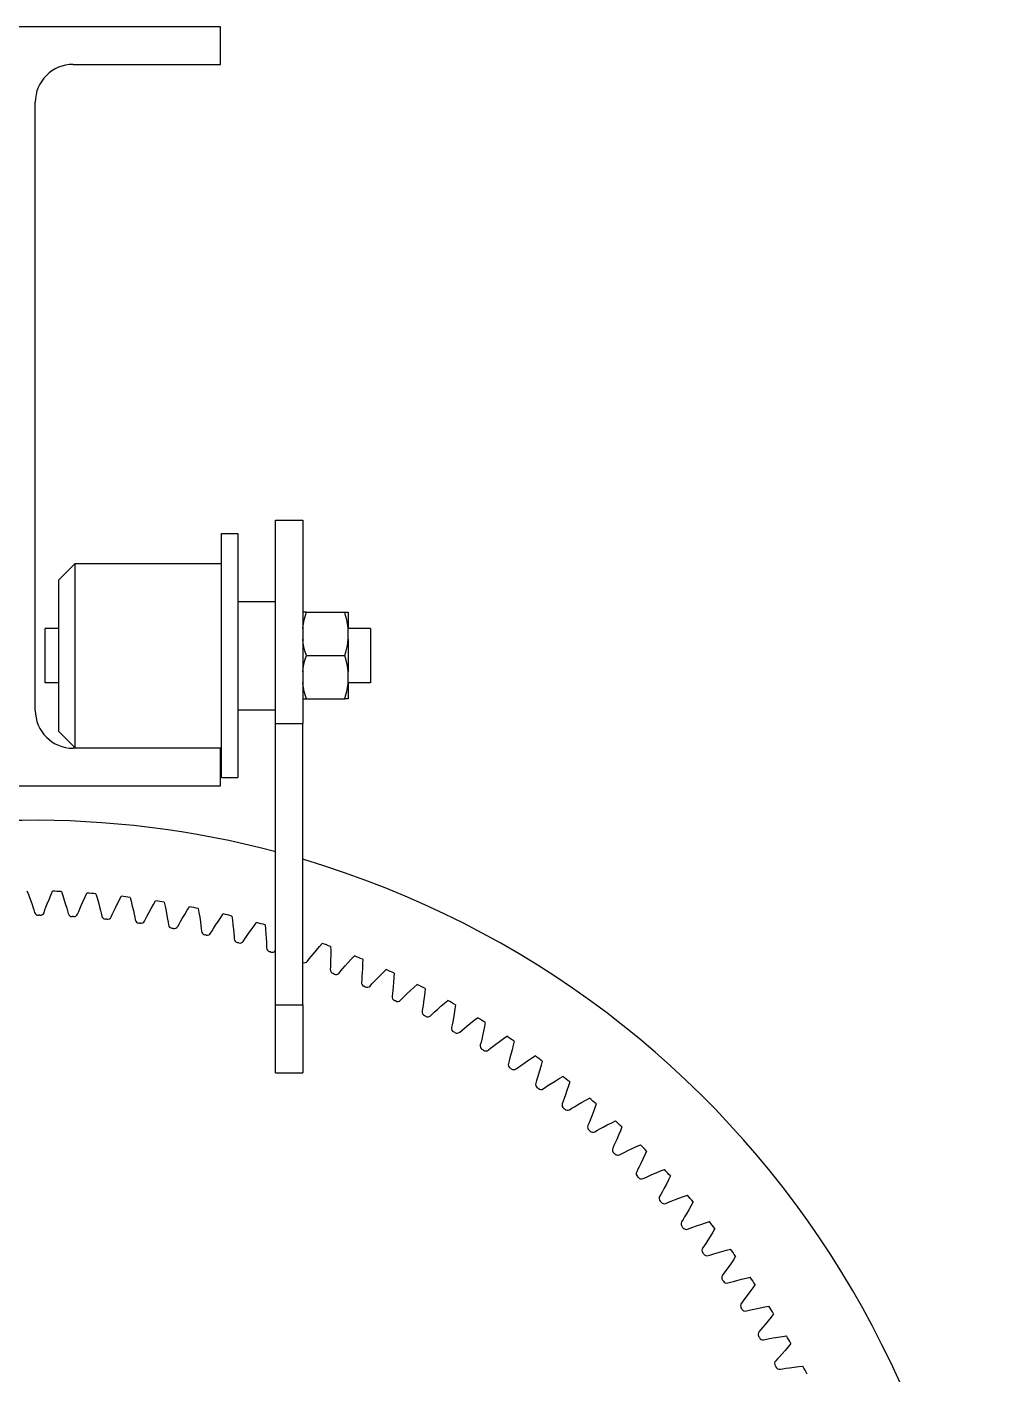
# Model space of a CAD drawing. Extents: x -2061 to 933, y -1034 to 399.
# Drawn here: x -1887.4 to -1711.2, y -786.5 to -537.9 of the extents above; entities that cross this region are included whole.
import ezdxf

# ---------------------------------------------------------------- set-up
doc = ezdxf.new("R2010")
doc.units = 0
doc.layers.get('0').update_dxf_attribs({"linetype": 'CONTINUOUS'})

msp = doc.modelspace()

# ---------------------------------------------------------------- linework, layer by layer
at = {"color": 1}
for p, q in [((-1851.685938, -537.908262), (-1924.685938, -537.908262)), ((-1851.685938, -544.808262), (-1851.685938, -537.908262)), ((-1878.835938, -544.808262), (-1851.685938, -544.808262)), ((-1885.835938, -664.008262), (-1885.835938, -551.808262)), ((-1841.490409, -666.407862), (-1841.490409, -628.907862)), ((-1841.490409, -628.907862), (-1836.490409, -628.907862)), ((-1836.490409, -628.907862), (-1836.490409, -666.407862)), ((-1851.490409, -676.407862), (-1851.490409, -631.407862)), ((-1851.490409, -631.407862), (-1848.490409, -631.407862)), ((-1848.490409, -631.407862), (-1848.490409, -676.407862)), ((-1878.490409, -636.907862), (-1881.490409, -639.907862)), ((-1878.490409, -670.907862), (-1878.490409, -636.907862)), ((-1878.490409, -636.907862), (-1851.490409, -636.907862)), ((-1881.490409, -667.907862), (-1881.490409, -639.907862)), ((-1848.490409, -643.907862), (-1841.490409, -643.907862)), ((-1835.822059, -645.908121), (-1836.490409, -645.907862)), ((-1836.005229, -646.490852), (-1835.822059, -645.908121)), ((-1835.822059, -645.907862), (-1828.758759, -645.907862)), ((-1828.758759, -645.908121), (-1828.090409, -645.907862)), ((-1828.575589, -646.490852), (-1828.758759, -645.908121)), ((-1828.090409, -645.907862), (-1828.090409, -648.92562)), ((-1836.490411, -648.925633), (-1836.474068, -648.763993)), ((-1836.474068, -648.763993), (-1836.373663, -648.051454)), ((-1836.373663, -648.051454), (-1836.220352, -647.300352)), ((-1836.220352, -647.300352), (-1836.005229, -646.490852)), ((-1828.360466, -647.300352), (-1828.575589, -646.490852)), ((-1828.207155, -648.051454), (-1828.360466, -647.300352)), ((-1828.10675, -648.763993), (-1828.207155, -648.051454)), ((-1828.090407, -648.925633), (-1828.10675, -648.763993)), ((-1883.999933, -658.907862), (-1883.999933, -648.907862)), ((-1881.490409, -648.907862), (-1883.999933, -648.907862)), ((-1836.412682, -651.523285), (-1836.490411, -650.890093)), ((-1828.168137, -651.523285), (-1828.090407, -650.890093)), ((-1828.090409, -650.890089), (-1828.090409, -648.925636)), ((-1828.090409, -650.890105), (-1828.090409, -656.92562)), ((-1823.999933, -648.907862), (-1828.090407, -648.907862)), ((-1823.999933, -648.907862), (-1823.999933, -658.907862)), ((-1836.277835, -652.259706), (-1836.412682, -651.523285)), ((-1836.084425, -653.047019), (-1836.277835, -652.259706)), ((-1835.822059, -653.907324), (-1836.084425, -653.047019)), ((-1828.758759, -653.907324), (-1828.496393, -653.047019)), ((-1828.496393, -653.047019), (-1828.302983, -652.259706)), ((-1828.302983, -652.259706), (-1828.168137, -651.523285)), ((-1836.412682, -656.292439), (-1836.277835, -655.556018)), ((-1836.277835, -655.556018), (-1836.084425, -654.768706)), ((-1836.084425, -654.768706), (-1835.822059, -653.9084)), ((-1835.822059, -653.9084), (-1835.822059, -653.907324)), ((-1835.822059, -653.907862), (-1828.758759, -653.907862)), ((-1828.758759, -653.9084), (-1828.758759, -653.907324)), ((-1828.496393, -654.768706), (-1828.758759, -653.9084)), ((-1828.302983, -655.556018), (-1828.496393, -654.768706)), ((-1828.168137, -656.292439), (-1828.302983, -655.556018)), ((-1836.490411, -656.925631), (-1836.412682, -656.292439)), ((-1828.090407, -656.925631), (-1828.168137, -656.292439)), ((-1828.090409, -658.890089), (-1828.090409, -656.925636)), ((-1881.490409, -658.907862), (-1883.999933, -658.907862)), ((-1836.474068, -659.051728), (-1836.490411, -658.890092)), ((-1836.373663, -659.764273), (-1836.474068, -659.051728)), ((-1836.220352, -660.515373), (-1836.373663, -659.764273)), ((-1836.005229, -661.324873), (-1836.220352, -660.515373)), ((-1828.575589, -661.324873), (-1828.360466, -660.515373)), ((-1828.360466, -660.515373), (-1828.207155, -659.764273)), ((-1828.207155, -659.764273), (-1828.10675, -659.051728)), ((-1828.10675, -659.051728), (-1828.090407, -658.890092)), ((-1828.090409, -658.890105), (-1828.090409, -661.907862)), ((-1823.999933, -658.907862), (-1828.090409, -658.907862)), ((-1836.490409, -661.907862), (-1835.822059, -661.907603)), ((-1835.822059, -661.907603), (-1836.005229, -661.324873)), ((-1835.822059, -661.907862), (-1828.758759, -661.907862)), ((-1835.822059, -661.907862), (-1828.758759, -661.907862)), ((-1835.822059, -661.907862), (-1828.758759, -661.907862)), ((-1835.822059, -661.907862), (-1828.758759, -661.907862)), ((-1828.758759, -661.907603), (-1828.575589, -661.324873)), ((-1828.090409, -661.907862), (-1828.758759, -661.907603)), ((-1848.490409, -663.907862), (-1841.490409, -663.907862)), ((-1878.490409, -670.907862), (-1881.490409, -667.907862)), ((-1841.490409, -718.369387), (-1841.490409, -666.407862)), ((-1841.490409, -666.407862), (-1836.490409, -666.407862)), ((-1836.490409, -718.369387), (-1836.490409, -666.407862)), ((-1851.685938, -671.008262), (-1878.835938, -671.008262)), ((-1878.490409, -670.907862), (-1851.490409, -670.907862)), ((-1851.685938, -677.908262), (-1851.685938, -671.008262)), ((-1924.685938, -677.908262), (-1851.685938, -677.908262)), ((-1851.490409, -676.407862), (-1848.490409, -676.407862)), ((-1887.365908, -697.294562), (-1887.090675, -698.003944)), ((-1887.090675, -698.003944), (-1886.778384, -698.844093)), ((-1883.29325, -698.912581), (-1882.948197, -698.085292)), ((-1882.948197, -698.085292), (-1882.645326, -697.387262)), ((-1881.006531, -697.451651), (-1880.75936, -698.171291)), ((-1880.75936, -698.171291), (-1880.480294, -699.023053)), ((-1877.000536, -699.228314), (-1876.623269, -698.415209)), ((-1876.623269, -698.415209), (-1876.293227, -697.729609)), ((-1874.658223, -697.858286), (-1874.439496, -698.587076)), ((-1870.31617, -698.993188), (-1869.959466, -698.321073)), ((-1886.778384, -698.844093), (-1886.491565, -699.654363)), ((-1886.491565, -699.654363), (-1886.27517, -700.294556)), ((-1886.27517, -700.294556), (-1886.108117, -700.80856)), ((-1886.108117, -700.80856), (-1885.951538, -701.308308)), ((-1884.216184, -701.342387), (-1884.040106, -700.849171)), ((-1884.040106, -700.849171), (-1883.853002, -700.342121)), ((-1883.853002, -700.342121), (-1883.61164, -699.710917)), ((-1883.61164, -699.710917), (-1883.29325, -698.912581)), ((-1880.480294, -699.023053), (-1880.225507, -699.843959)), ((-1880.225507, -699.843959), (-1880.034412, -700.492154)), ((-1880.034412, -700.492154), (-1879.887668, -701.012321)), ((-1877.822846, -701.13409), (-1877.61598, -700.634776)), ((-1877.61598, -700.634776), (-1877.350022, -700.013535)), ((-1877.350022, -700.013535), (-1877.000536, -699.228314)), ((-1874.439496, -698.587076), (-1874.194086, -699.449137)), ((-1874.194086, -699.449137), (-1873.971723, -700.279413)), ((-1873.971723, -700.279413), (-1873.806224, -700.93461)), ((-1873.806224, -700.93461), (-1873.680015, -701.460137)), ((-1871.395255, -701.17207), (-1871.105113, -700.561749)), ((-1871.105113, -700.561749), (-1870.725069, -699.790854)), ((-1870.725069, -699.790854), (-1870.31617, -698.993188)), ((-1868.330775, -698.513842), (-1868.140828, -699.250657)), ((-1868.140828, -699.250657), (-1867.929451, -700.121688)), ((-1867.929451, -700.121688), (-1867.739857, -700.960053)), ((-1867.739857, -700.960053), (-1867.600209, -701.621244)), ((-1864.886542, -701.354715), (-1864.476525, -700.599335)), ((-1864.476525, -700.599335), (-1864.036626, -699.818337)), ((-1864.036626, -699.818337), (-1863.653809, -699.160744)), ((-1862.033942, -699.417306), (-1861.873069, -700.16101)), ((-1861.873069, -700.16101), (-1861.696051, -701.039669)), ((-1858.264539, -701.652509), (-1857.794317, -700.889383)), ((-1857.794317, -700.889383), (-1857.385979, -700.247327)), ((-1855.777433, -700.567287), (-1855.645882, -701.316733)), ((-1879.887668, -701.012321), (-1879.75083, -701.517831)), ((-1878.018152, -701.620012), (-1877.822846, -701.13409)), ((-1873.680015, -701.460137), (-1873.563128, -701.97063)), ((-1871.835798, -702.140758), (-1871.621565, -701.662877)), ((-1871.621565, -701.662877), (-1871.395255, -701.17207)), ((-1867.600209, -701.621244), (-1867.494728, -702.15132)), ((-1867.494728, -702.15132), (-1867.397974, -702.666008)), ((-1865.678654, -702.903819), (-1865.445825, -702.434718)), ((-1865.445825, -702.434718), (-1865.200421, -701.953174)), ((-1865.200421, -701.953174), (-1864.886542, -701.354715)), ((-1861.696051, -701.039669), (-1861.539517, -701.884831)), ((-1861.539517, -701.884831), (-1861.425935, -702.550994)), ((-1861.425935, -702.550994), (-1861.341346, -703.084803)), ((-1861.341346, -703.084803), (-1861.264873, -703.602893)), ((-1859.556216, -703.908021), (-1859.305149, -703.448422)), ((-1859.305149, -703.448422), (-1859.041029, -702.976884)), ((-1859.041029, -702.976884), (-1858.703896, -702.391209)), ((-1858.703896, -702.391209), (-1858.264539, -701.652509)), ((-1855.645882, -701.316733), (-1855.503497, -702.201664)), ((-1855.503497, -702.201664), (-1855.380264, -703.052321)), ((-1855.380264, -703.052321), (-1855.292923, -703.722429)), ((-1852.566709, -703.669634), (-1852.09869, -702.948752)), ((-1852.09869, -702.948752), (-1851.59887, -702.204676)), ((-1851.59887, -702.204676), (-1851.16564, -701.579146)), ((-1849.570896, -701.96201), (-1849.468869, -702.716044)), ((-1849.468869, -702.716044), (-1849.361336, -703.605882)), ((-1845.459838, -703.762186), (-1845.002384, -703.154147)), ((-1855.292923, -703.722429), (-1855.229357, -704.259148)), ((-1855.229357, -704.259148), (-1855.173283, -704.77984)), ((-1853.477922, -705.151815), (-1853.209005, -704.702427)), ((-1853.209005, -704.702427), (-1852.926576, -704.241622)), ((-1852.926576, -704.241622), (-1852.566709, -703.669634)), ((-1849.361336, -703.605882), (-1849.271595, -704.460721)), ((-1849.271595, -704.460721), (-1849.210629, -705.133742)), ((-1849.210629, -705.133742), (-1849.168184, -705.672542)), ((-1849.168184, -705.672542), (-1849.132596, -706.195035)), ((-1847.166793, -706.194798), (-1846.86649, -705.745437)), ((-1846.86649, -705.745437), (-1846.484445, -705.188018)), ((-1846.484445, -705.188018), (-1845.988485, -704.486066)), ((-1845.988485, -704.486066), (-1845.459838, -703.762186)), ((-1843.4239, -703.599326), (-1843.351556, -704.356783)), ((-1843.351556, -704.356783), (-1843.27904, -705.250158)), ((-1843.27904, -705.250158), (-1843.222929, -706.10786)), ((-1847.453145, -706.633282), (-1847.166793, -706.194798)), ((-1843.222929, -706.10786), (-1843.188433, -706.782756)), ((-1843.188433, -706.782756), (-1843.167174, -707.322807)), ((-1843.167174, -707.322807), (-1843.152126, -707.846294)), ((-1834.522098, -708.934932), (-1833.972592, -708.274057)), ((-1833.972592, -708.274057), (-1833.38878, -707.593885)), ((-1833.38878, -707.593885), (-1832.88503, -707.023612)), ((-1831.34634, -707.591265), (-1831.333648, -708.352064)), ((-1831.333648, -708.352064), (-1831.33145, -709.248373)), ((-1835.601206, -710.299737), (-1835.281333, -709.885072)), ((-1835.281333, -709.885072), (-1834.9467, -709.460657)), ((-1834.9467, -709.460657), (-1834.522098, -708.934932)), ((-1831.361368, -710.783356), (-1831.382546, -711.323411)), ((-1831.342806, -710.107834), (-1831.361368, -710.783356)), ((-1831.33145, -709.248373), (-1831.342806, -710.107834)), ((-1828.66046, -711.157684), (-1828.085432, -710.518892)), ((-1828.085432, -710.518892), (-1827.475367, -709.862166)), ((-1827.475367, -709.862166), (-1826.949616, -709.312109)), ((-1825.451585, -710.700444), (-1825.484577, -711.596149)), ((-1825.434399, -709.939733), (-1825.451585, -710.700444)), ((-1831.382546, -711.323411), (-1831.408617, -711.846465)), ((-1829.792318, -712.479072), (-1829.456413, -712.077285)), ((-1829.456413, -712.077285), (-1829.105375, -711.666335)), ((-1829.105375, -711.666335), (-1828.66046, -711.157684)), ((-1825.574736, -713.128773), (-1825.6171, -713.66758)), ((-1825.529668, -712.454501), (-1825.574736, -713.128774)), ((-1825.484577, -711.596149), (-1825.529668, -712.454501)), ((-1822.890606, -713.60885), (-1822.290943, -712.993126)), ((-1822.290943, -712.993126), (-1821.655565, -712.360857)), ((-1821.655565, -712.360857), (-1821.108624, -711.831866)), ((-1819.666254, -713.277942), (-1819.734386, -714.171661)), ((-1819.619215, -712.518492), (-1819.666254, -713.277942)), ((-1825.6171, -713.66758), (-1825.663685, -714.189207)), ((-1824.073469, -714.884783), (-1823.722048, -714.496493)), ((-1823.722048, -714.496493), (-1823.355147, -714.099641)), ((-1823.355147, -714.099641), (-1822.890606, -713.60885)), ((-1819.884645, -715.699565), (-1819.94813, -716.236293)), ((-1819.81314, -715.027582), (-1819.884645, -715.699565)), ((-1819.734386, -714.171661), (-1819.81314, -715.027582)), ((-1817.221433, -716.28465), (-1816.598058, -715.692943)), ((-1816.598058, -715.692943), (-1815.938348, -715.086106)), ((-1815.938348, -715.086106), (-1815.37106, -714.578995)), ((-1813.909757, -715.323567), (-1813.986575, -716.080584)), ((-1819.94813, -716.236293), (-1820.015159, -716.755689)), ((-1818.453476, -717.51316), (-1818.087083, -717.138966)), ((-1818.087083, -717.138966), (-1817.704884, -716.756825)), ((-1817.704884, -716.756825), (-1817.221433, -716.28465)), ((-1814.202039, -717.823108), (-1814.299871, -718.491766)), ((-1814.089742, -716.970939), (-1814.202039, -717.823108)), ((-1813.986575, -716.080584), (-1814.089742, -716.970939)), ((-1811.015558, -718.61418), (-1810.332531, -718.033711)), ((-1810.332531, -718.033711), (-1809.745772, -717.549263)), ((-1808.314827, -718.350631), (-1808.421306, -719.104048)), ((-1841.490409, -730.869387), (-1841.490409, -718.369387)), ((-1841.490409, -718.369387), (-1836.490409, -718.369387)), ((-1836.490409, -718.369387), (-1836.490409, -730.869387)), ((-1814.384379, -719.025588), (-1814.471747, -719.541952)), ((-1814.299871, -718.491766), (-1814.384379, -719.025588)), ((-1812.941007, -720.36015), (-1812.560205, -720.000629)), ((-1812.560205, -720.000629), (-1812.163298, -719.633788)), ((-1812.163298, -719.633788), (-1811.661682, -719.180957)), ((-1811.661682, -719.180957), (-1811.015558, -718.61418)), ((-1808.705015, -720.83677), (-1808.829023, -721.501071)), ((-1808.559349, -719.989667), (-1808.705015, -720.83677)), ((-1808.421306, -719.104048), (-1808.559349, -719.989667)), ((-1804.846759, -721.199127), (-1804.241433, -720.738088)), ((-1808.934423, -722.031164), (-1809.041997, -722.5437)), ((-1808.829023, -721.501071), (-1808.934423, -722.031164)), ((-1807.544559, -723.421364), (-1807.149936, -723.077071)), ((-1807.149936, -723.077071), (-1806.738933, -722.726094)), ((-1806.738933, -722.726094), (-1806.219925, -722.293306)), ((-1806.219925, -722.293306), (-1805.552048, -721.752333)), ((-1805.552048, -721.752333), (-1804.846759, -721.199127)), ((-1803.151734, -723.22319), (-1803.330545, -724.063921)), ((-1802.979029, -722.343673), (-1803.151734, -723.22319)), ((-1802.843053, -721.595017), (-1802.979029, -722.343673)), ((-1803.606668, -725.248387), (-1803.734281, -725.756305)), ((-1803.480538, -724.722841), (-1803.606668, -725.248387)), ((-1803.330545, -724.063921), (-1803.480538, -724.722842)), ((-1801.440153, -726.028977), (-1800.904555, -725.616898)), ((-1800.904555, -725.616898), (-1800.215954, -725.102563)), ((-1800.215954, -725.102563), (-1799.48949, -724.577473)), ((-1799.48949, -724.577473), (-1798.86653, -724.140555)), ((-1797.668134, -725.794464), (-1797.875236, -726.666521)), ((-1797.502871, -725.051723), (-1797.668134, -725.794464)), ((-1802.272454, -726.692081), (-1801.864618, -726.363546)), ((-1801.864618, -726.363546), (-1801.440153, -726.028977)), ((-1798.262662, -728.152108), (-1798.409328, -728.672297)), ((-1798.086916, -727.499584), (-1798.262662, -728.152108)), ((-1797.875236, -726.666521), (-1798.086916, -727.499584)), ((-1795.015503, -728.659704), (-1794.268984, -728.163539)), ((-1794.268984, -728.163539), (-1793.629351, -727.751415)), ((-1798.409328, -728.672297), (-1798.556783, -729.174813)), ((-1797.132822, -730.167259), (-1796.712403, -729.854989)), ((-1796.712403, -729.854989), (-1796.275129, -729.537341)), ((-1796.275129, -729.537341), (-1795.723766, -729.146608)), ((-1795.723766, -729.146608), (-1795.015503, -728.659704)), ((-1792.73799, -730.314353), (-1792.982213, -731.138463)), ((-1792.496811, -729.451098), (-1792.73799, -730.314353)), ((-1792.302515, -728.715418), (-1792.496811, -729.451098)), ((-1841.490409, -730.869387), (-1836.490409, -730.869387)), ((-1793.350417, -732.297614), (-1793.517487, -732.793953)), ((-1793.183442, -731.783584), (-1793.350417, -732.297614)), ((-1792.982213, -731.138463), (-1793.183442, -731.783584)), ((-1791.701232, -733.546014), (-1791.251825, -733.245779)), ((-1791.251825, -733.245779), (-1790.685547, -732.876994)), ((-1790.685547, -732.876994), (-1789.958714, -732.418271)), ((-1789.958714, -732.418271), (-1789.193291, -731.951797)), ((-1789.193291, -731.951797), (-1788.537972, -731.565103)), ((-1787.250006, -732.580454), (-1787.473034, -733.307938)), ((-1792.133587, -733.841538), (-1791.701232, -733.546014)), ((-1788.250708, -735.611669), (-1788.437736, -736.118747)), ((-1788.024308, -734.974946), (-1788.250708, -735.611669)), ((-1787.747919, -734.161059), (-1788.024308, -734.974946)), ((-1787.473034, -733.307938), (-1787.747919, -734.161059)), ((-1784.270238, -735.936405), (-1783.600243, -735.575737)), ((-1788.437736, -736.118747), (-1788.624163, -736.608145)), ((-1787.282458, -737.709254), (-1786.838834, -737.430932)), ((-1786.838834, -737.430932), (-1786.377987, -737.148572)), ((-1786.377987, -737.148572), (-1785.797666, -736.802303)), ((-1785.797666, -736.802303), (-1785.053384, -736.372469)), ((-1785.053384, -736.372469), (-1784.270238, -735.936405)), ((-1782.912715, -738.200709), (-1783.220844, -739.003117)), ((-1782.604549, -737.359038), (-1782.912715, -738.200709)), ((-1782.353132, -736.64087), (-1782.604549, -737.359038)), ((-1783.678859, -740.129806), (-1783.884356, -740.611507)), ((-1783.472068, -739.630461), (-1783.678859, -740.129806)), ((-1783.220844, -739.003117), (-1783.472068, -739.630461)), ((-1781.067661, -740.916483), (-1780.307078, -740.516201)), ((-1780.307078, -740.516201), (-1779.507415, -740.11122)), ((-1779.507415, -740.11122), (-1778.823777, -739.777133)), ((-1782.586915, -741.764442), (-1782.132706, -741.503752)), ((-1782.132706, -741.503752), (-1781.661128, -741.239702)), ((-1781.661128, -741.239702), (-1781.067661, -740.916483)), ((-1778.579229, -743.216766), (-1778.854889, -743.833764)), ((-1778.239835, -742.427074), (-1778.579229, -743.216766)), ((-1777.898863, -741.59815), (-1778.239835, -742.427074)), ((-1777.619444, -740.890407), (-1777.898863, -741.59815)), ((-1779.081124, -744.324604), (-1779.305375, -744.797866)), ((-1778.854888, -743.833764), (-1779.081124, -744.324604)), ((-1777.590104, -745.758193), (-1777.108524, -745.512861)), ((-1777.108524, -745.512861), (-1776.502824, -745.213191)), ((-1776.502824, -745.213191), (-1775.727112, -744.843077)), ((-1775.727112, -744.843077), (-1774.912167, -744.469803)), ((-1774.912167, -744.469803), (-1774.215939, -744.162813)), ((-1773.056242, -745.32251), (-1773.363232, -746.018738)), ((-1778.054198, -746.00085), (-1777.590104, -745.758193)), ((-1774.106619, -747.609396), (-1774.40629, -748.215095)), ((-1773.736484, -746.833636), (-1774.106619, -747.609396)), ((-1773.363232, -746.018738), (-1773.736484, -746.833636)), ((-1774.651622, -748.696675), (-1774.894279, -749.160768)), ((-1774.40629, -748.215095), (-1774.651622, -748.696675)), ((-1773.691296, -750.411946), (-1773.218033, -750.187696)), ((-1773.218033, -750.187696), (-1772.727192, -749.96146)), ((-1772.727192, -749.96146), (-1772.110195, -749.6858)), ((-1772.110195, -749.6858), (-1771.32055, -749.346426)), ((-1771.32055, -749.346426), (-1770.491579, -749.005434)), ((-1770.491579, -749.005434), (-1769.783835, -748.726015)), ((-1769.004649, -750.613987), (-1769.409606, -751.413603)), ((-1768.670562, -749.930348), (-1769.004649, -750.613987)), ((-1770.133131, -752.7677), (-1770.39718, -753.239277)), ((-1769.809912, -752.174232), (-1770.133131, -752.7677)), ((-1769.409606, -751.413603), (-1769.809912, -752.174232)), ((-1770.39718, -753.239277), (-1770.657871, -753.693486)), ((-1769.504936, -754.990928), (-1769.023235, -754.78543)), ((-1769.023235, -754.78543), (-1768.52389, -754.578639)), ((-1768.52389, -754.578639), (-1767.896546, -754.327415)), ((-1767.896546, -754.327415), (-1767.094186, -754.019304)), ((-1767.094186, -754.019304), (-1766.252467, -753.711121)), ((-1766.252467, -753.711121), (-1765.534299, -753.459703)), ((-1764.829834, -755.376809), (-1765.265872, -756.15991)), ((-1764.469166, -754.706814), (-1764.829834, -755.376809)), ((-1766.324361, -757.945405), (-1766.602683, -758.389029)), ((-1766.042001, -757.484558), (-1766.324361, -757.945405)), ((-1765.695732, -756.904237), (-1766.042001, -757.484558)), ((-1765.265872, -756.15991), (-1765.695732, -756.904237)), ((-1765.501574, -759.730735), (-1765.012176, -759.544307)), ((-1765.012176, -759.544307), (-1764.505098, -759.35728)), ((-1764.505098, -759.35728), (-1763.868374, -759.130879)), ((-1763.868374, -759.130879), (-1763.054537, -758.854506)), ((-1763.054537, -758.854506), (-1762.201367, -758.579606)), ((-1762.201367, -758.579606), (-1761.473882, -758.356577)), ((-1760.845226, -760.299862), (-1761.311672, -761.065241)), ((-1760.458532, -759.644543), (-1760.845226, -760.299862)), ((-1762.439443, -762.807803), (-1762.734967, -763.240158)), ((-1762.139208, -762.358397), (-1762.439443, -762.807803)), ((-1761.770423, -761.792118), (-1762.139208, -762.358397)), ((-1761.311672, -761.065241), (-1761.770423, -761.792118)), ((-1761.687382, -764.624059), (-1761.191043, -764.456989)), ((-1761.191043, -764.456989), (-1760.677013, -764.290013)), ((-1760.677013, -764.290013), (-1760.031891, -764.088784)), ((-1760.031891, -764.088784), (-1759.207832, -763.844576)), ((-1759.207832, -763.844576), (-1758.344527, -763.603383)), ((-1758.344527, -763.603383), (-1757.608847, -763.409087)), ((-1757.056968, -765.375555), (-1757.553103, -766.122031)), ((-1756.644844, -764.735923), (-1757.056968, -765.375555)), ((-1758.748417, -767.818974), (-1759.060687, -768.239393)), ((-1758.43077, -767.381701), (-1758.748417, -767.818974)), ((-1758.040037, -766.830337), (-1758.43077, -767.381701)), ((-1757.553103, -766.122031), (-1758.040037, -766.830337)), ((-1758.068242, -769.663355), (-1757.565726, -769.5159)), ((-1757.565726, -769.5159), (-1757.045537, -769.369233)), ((-1757.045537, -769.369233), (-1756.393013, -769.193487)), ((-1756.393013, -769.193487), (-1755.560001, -768.98182)), ((-1755.560001, -768.98182), (-1754.687892, -768.774705)), ((-1754.687892, -768.774705), (-1753.945151, -768.609442)), ((-1753.033983, -769.973101), (-1753.470901, -770.596061)), ((-1755.256975, -772.97119), (-1755.58551, -773.379025)), ((-1754.922405, -772.546725), (-1755.256975, -772.97119)), ((-1754.510327, -772.011126), (-1754.922405, -772.546725)), ((-1753.995961, -771.322483), (-1754.510327, -772.011126)), ((-1753.470901, -770.596061), (-1753.995961, -771.322483)), ((-1754.649734, -774.840852), (-1754.141816, -774.71324)), ((-1754.141816, -774.71324), (-1753.61627, -774.587109)), ((-1753.61627, -774.587109), (-1752.957349, -774.437116)), ((-1752.957349, -774.437116), (-1752.116669, -774.258316)), ((-1752.116669, -774.258316), (-1751.237102, -774.0856)), ((-1751.237102, -774.0856), (-1750.488446, -773.949624)), ((-1749.631517, -775.348004), (-1750.092556, -775.95333)), ((-1751.619523, -777.845504), (-1751.970499, -778.256507)), ((-1751.186735, -777.326497), (-1751.619523, -777.845504)), ((-1750.645729, -776.658578), (-1751.186735, -777.326497)), ((-1750.092556, -775.95333), (-1750.645729, -776.658578)), ((-1751.970499, -778.256507), (-1752.314792, -778.65113)), ((-1751.437129, -780.148568), (-1750.924593, -780.040995)), ((-1750.924593, -780.040995), (-1750.3945, -779.935594)), ((-1750.3945, -779.935594), (-1749.730199, -779.811586)), ((-1749.730199, -779.811586), (-1748.883147, -779.665928)), ((-1748.883147, -779.665928), (-1747.997477, -779.527877)), ((-1747.997477, -779.527877), (-1747.24406, -779.421398)), ((-1748.074386, -782.768253), (-1748.527217, -783.269869)), ((-1747.507575, -782.122089), (-1748.074386, -782.768253)), ((-1746.92714, -781.439102), (-1747.507575, -782.122089)), ((-1746.442692, -780.852343), (-1746.92714, -781.439102)), ((-1748.894058, -783.666776), (-1749.253578, -784.047577)), ((-1748.527217, -783.269869), (-1748.894058, -783.666776)), ((-1747.919017, -785.49095), (-1747.385195, -785.406442)), ((-1747.385195, -785.406442), (-1746.716537, -785.30861)), ((-1746.716537, -785.30861), (-1745.86442, -785.196319)), ((-1745.86442, -785.196319), (-1744.974013, -785.093146)), ((-1744.974013, -785.093146), (-1744.216996, -785.016328)), ((-1748.435381, -785.578318), (-1747.919017, -785.49095))]:
    msp.add_line(p, q, dxfattribs=at)
for centre, radius, start, end in [((-1878.835938, -551.808262), 7, 90, 180), ((-1878.835938, -664.008262), 7, 180, 270), ((-1886.185938, -859.292509), 175, 75.199001, 106.160185), ((-1886.185938, -859.292509), 175, 107.873488, 73.50008), ((-1888.185937, -859.292486), 162, 87.459973, 88.040027), ((-1888.185936, -859.292486), 162, 85.209973, 85.790027), ((-1888.185935, -859.292487), 162, 82.959973, 83.540027), ((-1888.185934, -859.292487), 162, 80.709973, 81.290027), ((-1888.185933, -859.292487), 162, 78.459973, 79.040027), ((-1885.240039, -701.071098), 0.75, 198.438167, 272.121774), ((-1888.185938, -859.292509), 157.5, 88.831833, 88.918167), ((-1884.917822, -701.077425), 0.75, 265.628229, 339.311797), ((-1879.030567, -701.308736), 0.75, 196.188167, 269.871774), ((-1888.185938, -859.292509), 157.5, 86.581833, 86.668167), ((-1878.708846, -701.327709), 0.75, 263.378229, 337.061797), ((-1872.835211, -701.789974), 0.75, 193.938167, 267.621774), ((-1888.185938, -859.292509), 157.5, 84.331833, 84.418167), ((-1872.514484, -701.821563), 0.75, 261.128229, 334.811797), ((-1866.663526, -702.514069), 0.75, 191.688167, 265.371774), ((-1888.185938, -859.292509), 157.5, 82.081833, 82.168167), ((-1866.344286, -702.558226), 0.75, 258.878229, 332.561797), ((-1888.185932, -859.292487), 162, 76.209973, 76.790027), ((-1888.185932, -859.292487), 162, 73.959973, 74.540027), ((-1860.525026, -703.479906), 0.75, 189.438167, 263.121774), ((-1888.185938, -859.292509), 157.5, 79.831833, 79.918167), ((-1860.207766, -703.536561), 0.75, 256.628229, 330.311797), ((-1854.429177, -704.685994), 0.75, 187.188167, 260.871774), ((-1888.185938, -859.292509), 157.5, 77.581833, 77.668167), ((-1854.114386, -704.755061), 0.75, 254.378229, 328.061797), ((-1848.385379, -706.130474), 0.75, 184.938167, 258.621774), ((-1888.185938, -859.292509), 157.5, 75.331833, 75.418167), ((-1848.073542, -706.211847), 0.75, 252.128229, 325.811797), ((-1842.402951, -707.811119), 0.75, 182.688167, 256.371774), ((-1842.094549, -707.904672), 0.75, 249.878229, 323.561797), ((-1888.18593, -859.292488), 162, 69.459973, 70.040027), ((-1888.185938, -859.292509), 157.5, 73.081833, 73.168167), ((-1888.185938, -859.292509), 157.5, 70.831833, 70.838889), ((-1836.186625, -709.830926), 0.75, 247.628229, 321.311797), ((-1888.185929, -859.292488), 162, 67.209973, 67.790027), ((-1830.658992, -711.870177), 0.75, 178.188167, 251.871774), ((-1888.185938, -859.292509), 157.5, 68.581833, 68.668167), ((-1830.35888, -711.987639), 0.75, 245.378229, 319.061797), ((-1888.185928, -859.292488), 162, 64.959973, 65.540027), ((-1824.915569, -714.242332), 0.75, 175.938167, 249.621774), ((-1888.185938, -859.292509), 157.5, 66.331833, 66.418167), ((-1824.620301, -714.371485), 0.75, 243.128229, 316.811797), ((-1888.185927, -859.292489), 162, 62.709973, 63.290027), ((-1819.269705, -716.838143), 0.75, 173.688167, 247.371774), ((-1888.185938, -859.292509), 157.5, 64.081833, 64.168167), ((-1818.979735, -716.978789), 0.75, 240.878229, 314.561797), ((-1888.185927, -859.292489), 162, 60.459973, 61.040027), ((-1813.730105, -719.653609), 0.75, 171.438167, 245.121774), ((-1888.185938, -859.292509), 157.5, 61.831833, 61.918167), ((-1813.44588, -719.805531), 0.75, 238.628229, 312.311797), ((-1888.185926, -859.29249), 162, 58.209973, 58.790027), ((-1808.30531, -722.684388), 0.75, 169.188167, 242.871774), ((-1888.185938, -859.292509), 157.5, 59.581833, 59.668167), ((-1808.027269, -722.847351), 0.75, 236.378229, 310.061797), ((-1803.003686, -725.925807), 0.75, 166.938167, 240.621774), ((-1888.185925, -859.29249), 162, 55.959973, 56.540027), ((-1888.185938, -859.292509), 157.5, 57.331833, 57.418167), ((-1802.732257, -726.09956), 0.75, 234.128229, 307.811797), ((-1888.185924, -859.292491), 162, 53.709973, 54.290027), ((-1797.833406, -729.372867), 0.75, 164.688167, 238.371774), ((-1888.185938, -859.292509), 157.5, 55.081833, 55.168167), ((-1797.569008, -729.557142), 0.75, 231.878229, 305.561797), ((-1792.802443, -733.020254), 0.75, 162.438167, 236.121774), ((-1888.185924, -859.292491), 162, 51.459973, 52.040027), ((-1888.185938, -859.292509), 157.5, 52.831833, 52.918167), ((-1792.545483, -733.214768), 0.75, 229.628229, 303.311797), ((-1888.185923, -859.292492), 162, 49.209973, 49.790027), ((-1787.918555, -736.862344), 0.75, 160.188167, 233.871774), ((-1888.185938, -859.292509), 157.5, 50.581833, 50.668167), ((-1787.66943, -737.066796), 0.75, 227.378229, 301.061797), ((-1783.189272, -740.893212), 0.75, 157.938167, 231.621774), ((-1888.185922, -859.292492), 162, 46.959973, 47.540027), ((-1888.185938, -859.292509), 157.5, 48.331833, 48.418167), ((-1782.948365, -741.107287), 0.75, 225.128229, 298.811797), ((-1778.621886, -745.106643), 0.75, 155.688167, 229.371774), ((-1888.185938, -859.292509), 157.5, 46.081833, 46.168167), ((-1888.185922, -859.292493), 162, 44.709973, 45.290027), ((-1778.38957, -745.330011), 0.75, 222.878229, 296.561797), ((-1774.22344, -749.496141), 0.75, 153.438167, 227.121774), ((-1888.185938, -859.292509), 157.5, 43.831833, 43.918167), ((-1774.000072, -749.728457), 0.75, 220.628229, 294.311797), ((-1888.185921, -859.292494), 162, 42.459973, 43.040027), ((-1770.000716, -754.054937), 0.75, 151.188167, 224.871774), ((-1888.185938, -859.292509), 157.5, 41.581833, 41.668167), ((-1769.786641, -754.295843), 0.75, 218.378229, 292.061797), ((-1888.185921, -859.292494), 162, 40.209973, 40.790027), ((-1765.960224, -758.776001), 0.75, 148.938167, 222.621774), ((-1888.185938, -859.292509), 157.5, 39.331833, 39.418167), ((-1765.755773, -759.025126), 0.75, 216.128229, 289.811797), ((-1888.18592, -859.292495), 162, 37.959973, 38.540027), ((-1762.108196, -763.652055), 0.75, 146.688167, 220.371774), ((-1888.185938, -859.292509), 157.5, 37.081833, 37.168167), ((-1761.913683, -763.909015), 0.75, 213.878229, 287.561797), ((-1888.185919, -859.292496), 162, 35.709973, 36.290027), ((-1758.450571, -768.675579), 0.75, 144.438167, 218.121774), ((-1888.185938, -859.292509), 157.5, 34.831833, 34.918167), ((-1758.266296, -768.939977), 0.75, 211.628229, 285.311797), ((-1888.185919, -859.292496), 162, 33.459973, 34.040027), ((-1754.992988, -773.838828), 0.75, 142.188167, 215.871774), ((-1888.185938, -859.292509), 157.5, 32.581833, 32.668167), ((-1754.819235, -774.110257), 0.75, 209.378229, 283.061797), ((-1888.185918, -859.292497), 162, 31.209973, 31.790027), ((-1751.74078, -779.13384), 0.75, 139.938167, 213.621774), ((-1888.185937, -859.292509), 157.5, 30.331833, 30.418167), ((-1751.577817, -779.411882), 0.75, 207.128229, 280.811797), ((-1888.185918, -859.292498), 162, 28.959973, 29.540027), ((-1748.698959, -784.552451), 0.75, 137.688167, 211.371774), ((-1888.185938, -859.292509), 157.5, 28.081833, 28.168167), ((-1748.547038, -784.836676), 0.75, 204.878229, 278.561797), ((-1888.185918, -859.292499), 162, 26.709973, 27.290027)]:
    msp.add_arc(centre, radius, start, end, dxfattribs=at)

doc.saveas('drawing.dxf')
